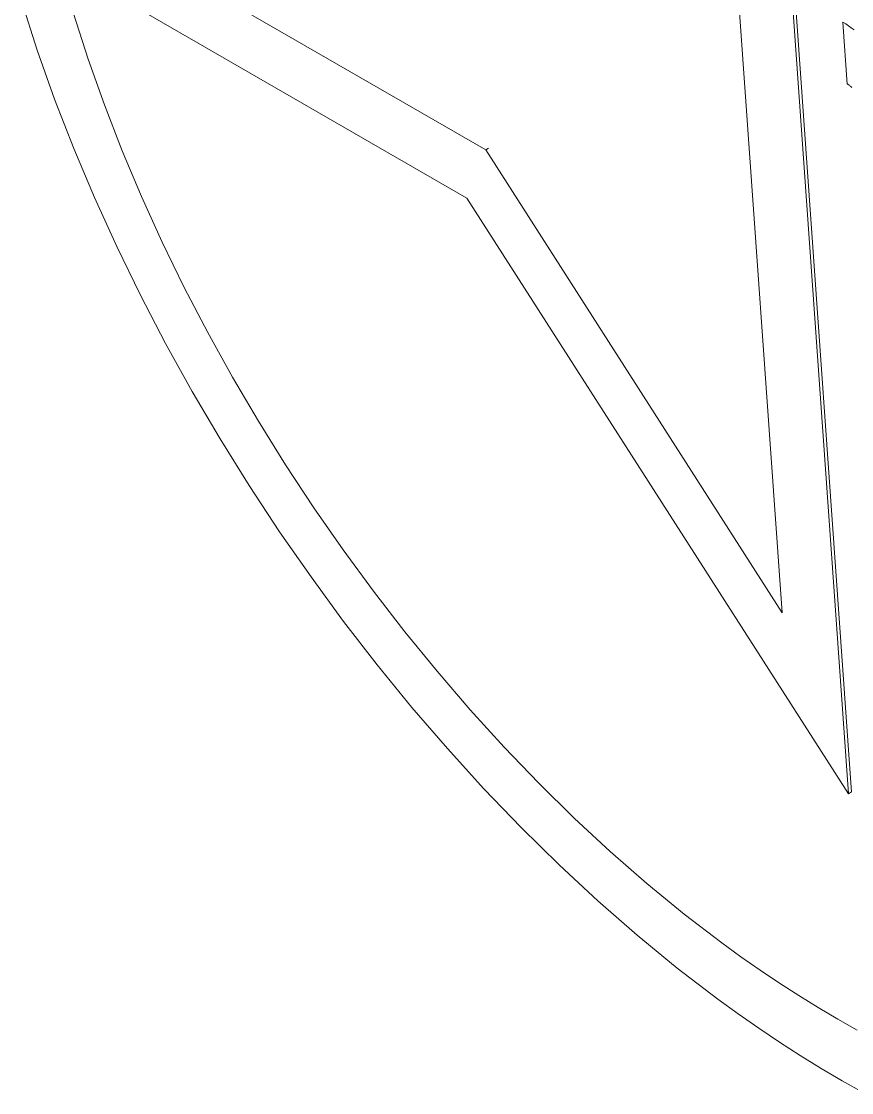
# Model space of a CAD drawing. Header units: inches. Extents: x -10 to 196, y -2 to 124.
# Drawn here: x 139.357 to 139.856, y 65.691 to 66.334 of the extents above; entities that cross this region are included whole.
import ezdxf

# ---------------------------------------------------------------- set-up
doc = ezdxf.new("R2010")
doc.units = ezdxf.units.IN
doc.layers.add('ZANO_R', color=7, linetype='Continuous', lineweight=0)

msp = doc.modelspace()

# ---------------------------------------------------------------- linework, layer by layer
at = {"layer": 'ZANO_R'}
for p, q in [((139.80365, 66.58606), (139.85442, 65.87044)), ((139.80546, 66.5871), (139.85623, 65.87148)), ((139.81456, 65.97927), (139.77648, 66.51599)), ((139.45811, 66.36009), (139.63644, 66.25726)), ((139.36694, 66.31724), (139.35747, 66.34675)), ((139.38871, 66.33928), (139.39753, 66.3118)), ((139.6252, 66.2282), (139.42722, 66.34234)), ((139.85105, 66.33391), (139.85275, 66.33289)), ((139.85368, 66.29683), (139.85105, 66.33391)), ((139.85275, 66.33289), (139.85445, 66.3318)), ((139.85445, 66.3318), (139.85613, 66.33065)), ((139.85613, 66.33065), (139.85781, 66.32942)), ((139.37743, 66.28768), (139.36694, 66.31724)), ((139.39753, 66.3118), (139.4073, 66.28427)), ((139.85397, 66.29666), (139.85368, 66.29683)), ((139.85426, 66.29648), (139.85397, 66.29666)), ((139.85455, 66.29628), (139.85426, 66.29648)), ((139.85484, 66.29607), (139.85455, 66.29628)), ((139.85514, 66.29584), (139.85484, 66.29607)), ((139.85544, 66.2956), (139.85514, 66.29584)), ((139.85574, 66.29535), (139.85544, 66.2956)), ((139.85604, 66.29509), (139.85574, 66.29535)), ((139.85635, 66.29481), (139.85604, 66.29509)), ((139.38892, 66.25813), (139.37743, 66.28768)), ((139.4073, 66.28427), (139.41799, 66.25674)), ((139.40136, 66.22862), (139.38892, 66.25813)), ((139.41799, 66.25674), (139.42958, 66.22927)), ((139.63644, 66.25726), (139.63812, 66.25838)), ((139.63644, 66.25726), (139.81456, 65.97927)), ((139.42958, 66.22927), (139.44204, 66.20189)), ((139.41473, 66.19922), (139.40136, 66.22862)), ((139.85442, 65.87044), (139.6252, 66.2282)), ((139.429, 66.16998), (139.41473, 66.19922)), ((139.44204, 66.20189), (139.45532, 66.17465)), ((139.45532, 66.17465), (139.46941, 66.14761)), ((139.44412, 66.14095), (139.429, 66.16998)), ((139.46941, 66.14761), (139.48427, 66.12081)), ((139.46008, 66.11217), (139.44412, 66.14095)), ((139.48427, 66.12081), (139.49986, 66.09431)), ((139.47682, 66.08371), (139.46008, 66.11217)), ((139.49986, 66.09431), (139.51616, 66.06814)), ((139.49433, 66.05562), (139.47682, 66.08371)), ((139.51616, 66.06814), (139.53314, 66.04236)), ((139.51256, 66.02794), (139.49433, 66.05562)), ((139.53314, 66.04236), (139.55077, 66.01702)), ((139.53148, 66.00073), (139.51256, 66.02794)), ((139.55077, 66.01702), (139.56901, 65.99216)), ((139.55107, 65.97404), (139.53148, 66.00073)), ((139.56901, 65.99216), (139.58783, 65.96784)), ((139.57128, 65.94792), (139.55107, 65.97404)), ((139.58783, 65.96784), (139.60721, 65.9441)), ((139.59209, 65.92243), (139.57128, 65.94792)), ((139.60721, 65.9441), (139.62711, 65.92099)), ((139.61345, 65.89762), (139.59209, 65.92243)), ((139.62711, 65.92099), (139.6475, 65.89855)), ((139.63535, 65.87353), (139.61345, 65.89762)), ((139.6475, 65.89855), (139.66835, 65.87685)), ((139.66835, 65.87685), (139.68962, 65.85592)), ((139.65773, 65.85023), (139.63535, 65.87353)), ((139.85442, 65.87044), (139.85622, 65.87164)), ((139.85623, 65.87148), (139.85616, 65.8716)), ((139.68962, 65.85592), (139.7113, 65.83581)), ((139.68058, 65.82775), (139.65773, 65.85023)), ((139.7113, 65.83581), (139.73334, 65.81658)), ((139.70385, 65.80617), (139.68058, 65.82775)), ((139.73334, 65.81658), (139.75571, 65.79827)), ((139.72752, 65.78552), (139.70385, 65.80617)), ((139.75571, 65.79827), (139.7784, 65.78093)), ((139.75154, 65.76586), (139.72752, 65.78552)), ((139.7784, 65.78093), (139.78984, 65.77263)), ((139.78984, 65.77263), (139.80135, 65.7646)), ((139.7759, 65.74723), (139.75154, 65.76586)), ((139.80135, 65.7646), (139.81292, 65.75684)), ((139.81292, 65.75684), (139.82455, 65.74935)), ((139.78818, 65.73833), (139.7759, 65.74723)), ((139.82455, 65.74935), (139.83622, 65.74213)), ((139.83622, 65.74213), (139.84795, 65.7352)), ((139.80054, 65.72971), (139.78818, 65.73833)), ((139.84795, 65.7352), (139.85966, 65.7286)), ((139.81297, 65.72137), (139.80054, 65.72971)), ((139.82545, 65.71332), (139.81297, 65.72137)), ((139.83799, 65.70558), (139.82545, 65.71332)), ((139.85058, 65.69814), (139.83799, 65.70558)), ((139.86315, 65.69105), (139.85058, 65.69814))]:
    msp.add_line(p, q, dxfattribs=at)

doc.saveas('drawing.dxf')
